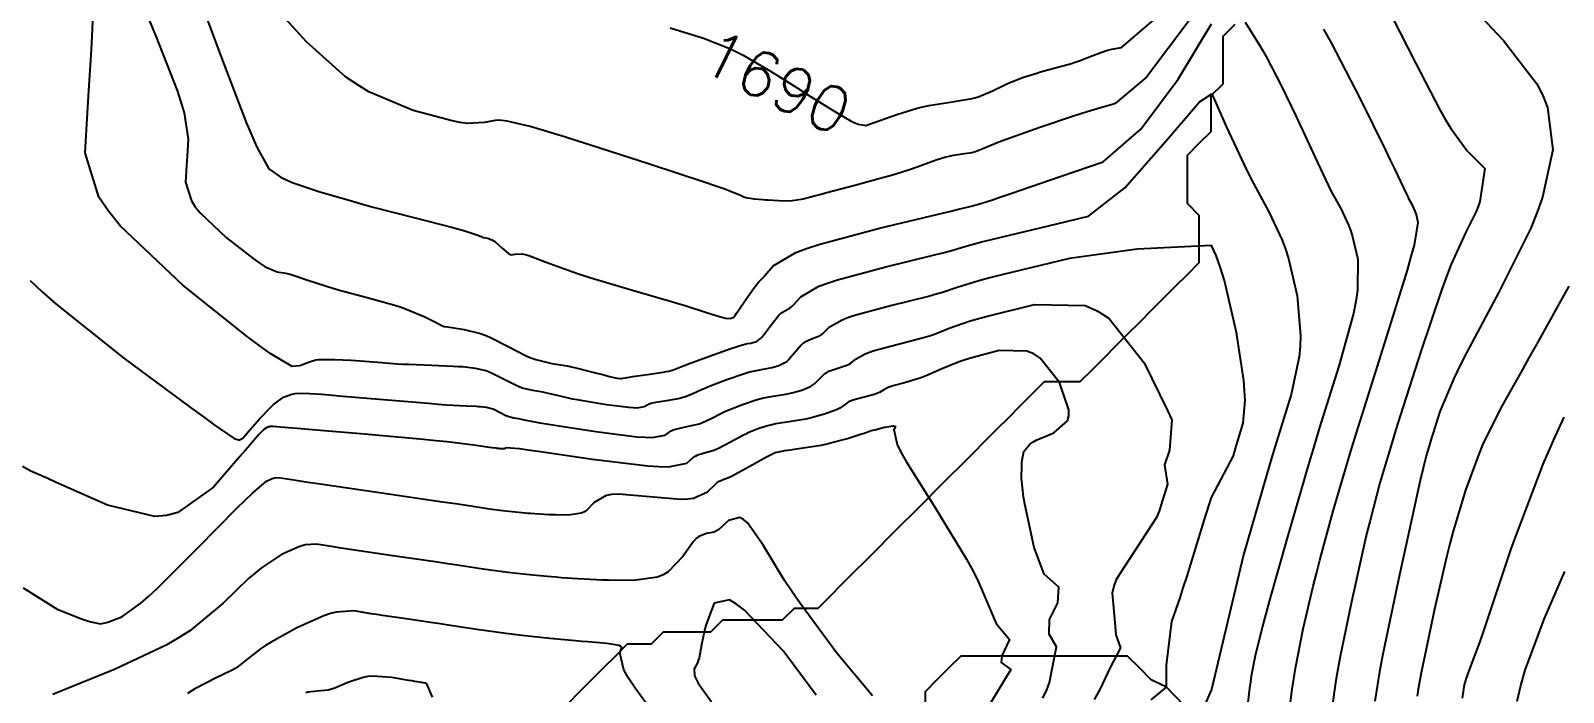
# Model space of a CAD drawing. Header units: metres. Extents: x 837475 to 838479, y 1189012 to 1191015.
# Drawn here: x 837900.9 to 838029.5, y 1190319 to 1190374.5 of the extents above; entities that cross this region are included whole.
import ezdxf

# ---------------------------------------------------------------- set-up
doc = ezdxf.new("R2010")
doc.units = ezdxf.units.M
doc.header["$LTSCALE"] = 0.3
for name, color, linetype in [('COTAS 10', 1, 'Continuous'), ('COTAS INT', 252, 'Continuous'), ('DRENAJE', 5, 'Continuous')]:
    doc.layers.add(name, color=color, linetype=linetype)
doc.styles.get("Standard").update_dxf_attribs({"font": 'simplex.shx'})

msp = doc.modelspace()

# ---------------------------------------------------------------- linework, layer by layer
at = {"layer": 'COTAS 10'}
for points, elevation in [([(837954.574, 1190374.742), (837957.364, 1190373.87), (837959.481, 1190373.039), (837960.087, 1190372.753), (837960.7, 1190372.442), (837962.983, 1190371.117), (837965.21, 1190369.705), (837965.788, 1190369.339), (837966.35, 1190368.985), (837968.24, 1190367.796), (837969.743, 1190366.924), (837970.061, 1190366.769), (837970.337, 1190366.651), (837970.832, 1190366.564), (837970.978, 1190366.537), (837971.598, 1190366.759), (837971.861, 1190366.853), (837972.163, 1190366.961), (837973.582, 1190367.467), (837975.291, 1190367.989), (837975.775, 1190368.108), (837976.265, 1190368.215), (837978.073, 1190368.508), (837979.738, 1190368.785), (837980.137, 1190368.882), (837980.509, 1190368.989), (837981.629, 1190369.449), (837982.602, 1190369.941), (837982.881, 1190370.067), (837983.164, 1190370.189), (837984.224, 1190370.593), (837985.325, 1190370.95), (837985.634, 1190371.043), (837985.946, 1190371.132), (837987.091, 1190371.43), (837988.248, 1190371.751), (837988.568, 1190371.855), (837988.888, 1190371.964), (837990.039, 1190372.414), (837991.106, 1190372.816), (837991.372, 1190372.895), (837991.625, 1190372.962), (837992.432, 1190373.088), (838000.35, 1190379.884)], 1690), ([(838015.137, 1190375.689), (838017.143, 1190371.741), (838019.167, 1190367.859), (838019.652, 1190367.016), (838020.104, 1190366.275), (838021.463, 1190364.436), (838022.927, 1190362.927), (838022.519, 1190360.172), (838022.374, 1190359.763), (838022.201, 1190359.331), (838021.339, 1190357.588), (838020.121, 1190354.905), (838019.723, 1190353.882), (838019.3, 1190352.737), (838017.555, 1190347.588), (838015.865, 1190342.284), (838015.477, 1190341.042), (838015.123, 1190339.897), (838014.134, 1190336.58), (838013.303, 1190333.417), (838013.048, 1190332.37), (838012.784, 1190331.248), (838011.74, 1190326.58), (838010.803, 1190322.011), (838010.605, 1190320.952), (838010.435, 1190319.983), (838010.042, 1190317.229)], 1690), ([(837900.855, 1190353.555), (837901.854, 1190352.595), (837903.028, 1190351.548), (837908.721, 1190347.033), (837914.293, 1190342.906), (837915.392, 1190342.103), (837916.297, 1190341.447), (837917.962, 1190340.304), (837918.321, 1190340.194), (837918.404, 1190340.19), (837918.479, 1190340.196), (837918.69, 1190340.313), (837919.011, 1190340.681), (837919.155, 1190340.846), (837919.324, 1190341.038), (837920.134, 1190341.958), (837921.025, 1190342.902), (837921.245, 1190343.109), (837921.453, 1190343.292), (837922.109, 1190343.755), (837922.725, 1190343.996), (837922.908, 1190344.039), (837923.097, 1190344.072), (837923.823, 1190344.104), (837925.31, 1190343.999), (837925.979, 1190343.946), (837926.758, 1190343.882), (837930.502, 1190343.562), (837934.283, 1190343.243), (837935.087, 1190343.18), (837935.785, 1190343.128), (837937.428, 1190343.029), (837938.275, 1190342.995), (837938.471, 1190342.983), (837938.651, 1190342.971), (837939.16, 1190342.917), (837939.578, 1190342.813), (837939.7, 1190342.769), (837939.825, 1190342.717), (837940.767, 1190342.233), (837940.891, 1190342.182), (837941.012, 1190342.138), (837941.428, 1190342.037), (837941.829, 1190341.971), (837941.941, 1190341.948), (837942.053, 1190341.924), (837942.462, 1190341.823), (837943.613, 1190341.609), (837944.193, 1190341.513), (837944.887, 1190341.402), (837948.336, 1190340.871), (837951.778, 1190340.441), (837952.466, 1190340.393), (837953.04, 1190340.377), (837954.157, 1190340.578), (837954.64, 1190340.929), (837954.814, 1190341.007), (837955.005, 1190341.077), (837955.839, 1190341.263), (837956.755, 1190341.459), (837956.997, 1190341.535), (837957.234, 1190341.62), (837958.05, 1190342.009), (837958.922, 1190342.459), (837959.194, 1190342.583), (837959.479, 1190342.707), (837960.621, 1190343.155), (837961.79, 1190343.537), (837962.093, 1190343.62), (837962.386, 1190343.693), (837963.371, 1190343.876), (837964.277, 1190344.021), (837964.522, 1190344.071), (837964.763, 1190344.125), (837965.612, 1190344.357), (837966.345, 1190344.66), (837966.514, 1190344.76), (837966.668, 1190344.867), (837967.102, 1190345.309), (837967.542, 1190345.741), (837967.7, 1190345.841), (837967.875, 1190345.933), (837968.637, 1190346.193), (837969.4, 1190346.436), (837969.576, 1190346.517), (837969.735, 1190346.604), (837970.181, 1190346.967), (837970.931, 1190347.402), (837971.282, 1190347.535), (837971.695, 1190347.673), (837973.705, 1190348.214), (837975.831, 1190348.769), (837976.316, 1190348.914), (837976.758, 1190349.057), (837977.981, 1190349.543), (837979.645, 1190350.131), (837980.364, 1190350.336), (837981.195, 1190350.561), (837985.131, 1190351.528), (837989.383, 1190351.439), (837990.414, 1190350.998), (837991.381, 1190350.376), (837994.345, 1190346.626), (837996.319, 1190342.637), (837996.662, 1190341.864), (837996.477, 1190339.313), (837996.052, 1190338.075), (837996.302, 1190336.459), (837995.778, 1190334.755), (837995.604, 1190334.187), (837995.385, 1190333.663), (837991.999, 1190328.476), (837991.814, 1190327.895), (837991.647, 1190327.332), (837991.876, 1190324.853), (837991.973, 1190323.837), (837992.36, 1190322.725), (837991.49, 1190321.08), (837990.624, 1190319.226), (837990.139, 1190318.401)], 1680), ([(837934.624, 1190318.595), (837934.134, 1190319.724), (837934.057, 1190319.76), (837934.028, 1190319.769), (837933.996, 1190319.778), (837933.852, 1190319.805), (837933.703, 1190319.827), (837933.668, 1190319.833), (837933.635, 1190319.837), (837933.535, 1190319.852), (837933.128, 1190319.918), (837932.901, 1190319.955), (837932.624, 1190320.001), (837931.211, 1190320.233), (837929.588, 1190320.344), (837929.178, 1190320.314), (837928.786, 1190320.256), (837927.513, 1190319.826), (837926.411, 1190319.344), (837926.127, 1190319.255), (837925.852, 1190319.184), (837924.935, 1190319.086), (837924.162, 1190319.007), (837923.978, 1190318.948)], 1670)]:
    msp.add_lwpolyline(points, dxfattribs=dict(at, elevation=elevation))
at = {"layer": 'COTAS INT'}
for points, elevation in [([(837909.595, 1190378.356), (837911.398, 1190374.051), (837913.173, 1190369.486), (837913.503, 1190368.492), (837913.762, 1190367.614), (837914.116, 1190365.415), (837914.018, 1190363.985), (837913.993, 1190363.592), (837913.97, 1190363.199), (837913.893, 1190361.79), (837914.378, 1190360.222), (837914.708, 1190359.729), (837915.123, 1190359.211), (837917.332, 1190357.128), (837919.663, 1190355.32), (837920.155, 1190354.975), (837920.581, 1190354.699), (837921.566, 1190354.264), (837922.287, 1190354.167), (837922.546, 1190354.104), (837922.831, 1190354.025), (837924.075, 1190353.607), (837925.712, 1190353.063), (837926.244, 1190352.903), (837926.811, 1190352.74), (837929.144, 1190352.12), (837931.443, 1190351.478), (837931.987, 1190351.301), (837932.492, 1190351.125), (837933.985, 1190350.491), (837934.982, 1190349.983), (837935.174, 1190349.886), (837935.331, 1190349.808), (837935.594, 1190349.684), (837935.869, 1190349.646), (837936.033, 1190349.622), (837936.235, 1190349.592), (837937.284, 1190349.437), (837938.636, 1190349.1), (837939.03, 1190348.956), (837939.433, 1190348.789), (837940.958, 1190348.005), (837942.481, 1190347.224), (837942.882, 1190347.059), (837943.275, 1190346.917), (837944.62, 1190346.591), (837945.916, 1190346.374), (837946.278, 1190346.302), (837946.641, 1190346.224), (837947.963, 1190345.897), (837949.103, 1190345.594), (837949.351, 1190345.532), (837949.57, 1190345.479), (837950.115, 1190345.364), (837950.407, 1190345.328), (837950.465, 1190345.324), (837950.514, 1190345.323), (837950.608, 1190345.34), (837950.943, 1190345.41), (837951.143, 1190345.443), (837951.389, 1190345.481), (837952.666, 1190345.666), (837953.97, 1190345.863), (837954.233, 1190345.909), (837954.454, 1190345.952), (837954.899, 1190346.073), (837955.456, 1190346.304), (837955.747, 1190346.415), (837956.099, 1190346.547), (837957.864, 1190347.196), (837959.658, 1190347.834), (837960.028, 1190347.959), (837960.342, 1190348.062), (837961.018, 1190348.248), (837961.327, 1190348.297), (837961.41, 1190348.314), (837961.493, 1190348.333), (837961.782, 1190348.412), (837962.138, 1190348.668), (837962.262, 1190348.799), (837962.398, 1190348.955), (837962.98, 1190349.734), (837963.571, 1190350.512), (837963.712, 1190350.667), (837963.843, 1190350.796), (837964.234, 1190351.043), (837964.634, 1190351.264), (837964.77, 1190351.376), (837964.917, 1190351.51), (837965.54, 1190352.178), (837967.055, 1190353.058), (837967.764, 1190353.326), (837968.598, 1190353.604), (837972.66, 1190354.699), (837976.648, 1190355.666), (837977.436, 1190355.864), (837978.088, 1190356.032), (837979.303, 1190356.389), (837980.68, 1190356.779), (837981.435, 1190356.968), (837982.352, 1190357.193), (837987.01, 1190358.297), (837989.682, 1190358.939), (837992.736, 1190361.316), (837996.148, 1190365.205), (837998.992, 1190368.524), (838000.015, 1190369.194)], 1684), ([(837914.879, 1190377.635), (837916.903, 1190372.227), (837918.987, 1190366.807), (837919.443, 1190365.711), (837919.847, 1190364.79), (837920.869, 1190362.924), (837921.927, 1190362.189), (837922.354, 1190361.982), (837922.838, 1190361.772), (837925.068, 1190361.001), (837927.894, 1190360.187), (837928.754, 1190359.951), (837929.647, 1190359.71), (837933.153, 1190358.802), (837936.217, 1190358.013), (837936.831, 1190357.847), (837937.343, 1190357.704), (837938.35, 1190357.379), (837938.697, 1190357.227), (837938.794, 1190357.193), (837938.892, 1190357.164), (837939.249, 1190357.088), (837939.653, 1190356.93), (837939.781, 1190356.848), (837939.915, 1190356.75), (837940.458, 1190356.259), (837940.985, 1190355.817), (837941.109, 1190355.751), (837941.225, 1190355.708), (837941.566, 1190355.755), (837942.134, 1190355.778), (837942.392, 1190355.719), (837942.695, 1190355.634), (837944.157, 1190355.091), (837946.301, 1190354.298), (837947.034, 1190354.054), (837947.828, 1190353.8), (837951.201, 1190352.794), (837954.49, 1190351.842), (837955.231, 1190351.621), (837955.899, 1190351.42), (837957.7, 1190350.847), (837958.797, 1190350.497), (837959.021, 1190350.436), (837959.211, 1190350.39), (837959.608, 1190350.352), (837959.776, 1190350.412), (837959.799, 1190350.42), (837959.841, 1190350.433), (837959.852, 1190350.435), (837959.854, 1190350.436), (837959.857, 1190350.436), (837959.867, 1190350.439), (837960.034, 1190350.672), (837960.136, 1190350.818), (837960.262, 1190350.999), (837960.919, 1190351.947), (837961.586, 1190352.897), (837961.718, 1190353.079), (837961.827, 1190353.227), (837962.033, 1190353.469), (837962.25, 1190353.678), (837962.367, 1190353.806), (837962.507, 1190353.964), (837963.219, 1190354.783), (837965.116, 1190355.886), (837966.005, 1190356.221), (837967.05, 1190356.57), (837972.137, 1190357.941), (837977.056, 1190359.114), (837977.996, 1190359.339), (837978.753, 1190359.52), (837979.964, 1190359.812), (837980.035, 1190359.832), (837980.123, 1190359.854), (837980.365, 1190359.911), (837981.623, 1190360.32), (837982.311, 1190360.553), (837983.145, 1190360.837), (837987.386, 1190362.299), (837990.899, 1190363.507), (837994.063, 1190366.248), (837997.191, 1190370.421), (838000, 1190375.072)], 1686), ([(838000, 1190377.872), (837994.537, 1190370.611), (837991.911, 1190368.388), (837991.684, 1190368.315), (837990.866, 1190368.088), (837989.559, 1190367.705), (837989.025, 1190367.533), (837988.417, 1190367.333), (837985.598, 1190366.374), (837982.85, 1190365.405), (837982.286, 1190365.198), (837981.808, 1190365.018), (837980.792, 1190364.591), (837980.248, 1190364.367), (837980.067, 1190364.316), (837979.873, 1190364.268), (837979.064, 1190364.134), (837978.185, 1190363.991), (837977.947, 1190363.939), (837977.712, 1190363.882), (837976.882, 1190363.628), (837976.057, 1190363.333), (837975.825, 1190363.251), (837975.592, 1190363.167), (837974.735, 1190362.86), (837973.494, 1190362.465), (837973.017, 1190362.327), (837972.483, 1190362.175), (837970.076, 1190361.523), (837967.715, 1190360.899), (837967.211, 1190360.765), (837966.771, 1190360.648), (837965.719, 1190360.368), (837965.025, 1190360.243), (837964.81, 1190360.224), (837964.585, 1190360.212), (837963.691, 1190360.226), (837962.795, 1190360.283), (837962.569, 1190360.298), (837962.353, 1190360.313), (837961.654, 1190360.365), (837961.079, 1190360.446), (837960.94, 1190360.479), (837960.811, 1190360.518), (837960.421, 1190360.696), (837959.055, 1190361.223), (837958.31, 1190361.481), (837957.406, 1190361.788), (837952.818, 1190363.3), (837947.863, 1190364.899), (837946.727, 1190365.26), (837945.694, 1190365.585), (837942.818, 1190366.465), (837940.884, 1190366.912), (837940.445, 1190366.964), (837940.048, 1190366.986), (837938.962, 1190366.804), (837937.552, 1190366.722), (837936.951, 1190366.807), (837936.258, 1190366.937), (837932.993, 1190367.796), (837929.269, 1190369.385), (837928.286, 1190369.977), (837927.325, 1190370.634), (837924.031, 1190373.555), (837921.428, 1190376.421)], 1688), ([(838021.618, 1190376.712), (838024.512, 1190373.676), (838027.295, 1190370.055), (838027.8, 1190369.059), (838028.19, 1190368.067), (838028.641, 1190364.512), (838027.766, 1190360.53), (838027.321, 1190359.269), (838026.787, 1190357.939), (838024.128, 1190352.563), (838021.402, 1190347.486), (838020.826, 1190346.344), (838020.327, 1190345.317), (838019.174, 1190342.563), (838018.603, 1190340.772), (838018.472, 1190340.352), (838018.353, 1190339.965), (838018.019, 1190338.845), (838017.519, 1190336.761), (838017.295, 1190335.767), (838017.034, 1190334.593), (838015.781, 1190328.845), (838014.552, 1190323.005), (838014.305, 1190321.773), (838014.1, 1190320.707), (838013.696, 1190318.246)], 1692), ([(837994.922, 1190318.371), (837996.227, 1190319.436), (837996.227, 1190321.274), (837996.68, 1190324.955), (837997.358, 1190326.915), (837997.632, 1190327.766), (837997.943, 1190328.751), (837999.377, 1190333.422), (838000, 1190335.354), (838001.834, 1190338.845), (838002.013, 1190339.453), (838002.178, 1190340.009), (838002.666, 1190341.589), (838002.823, 1190343.512), (838002.78, 1190344.284), (838002.7, 1190345.161), (838002.099, 1190349.192), (838001.092, 1190353.54), (838000.756, 1190354.616), (838000.396, 1190355.636), (838000, 1190356.481), (837993.77, 1190356.168), (837988.086, 1190355.383), (837982.52, 1190354.051), (837981.403, 1190353.77), (837980.472, 1190353.527), (837978.642, 1190352.966), (837977.423, 1190352.544), (837976.876, 1190352.389), (837976.239, 1190352.217), (837973.182, 1190351.457), (837970.147, 1190350.639), (837969.523, 1190350.43), (837968.993, 1190350.23), (837967.861, 1190349.572), (837967.326, 1190349.057), (837967.173, 1190348.947), (837967.017, 1190348.85), (837966.436, 1190348.618), (837965.859, 1190348.364), (837965.706, 1190348.254), (837965.556, 1190348.126), (837965.041, 1190347.522), (837964.533, 1190346.911), (837964.388, 1190346.78), (837964.242, 1190346.664), (837963.697, 1190346.384), (837963.128, 1190346.229), (837962.966, 1190346.193), (837962.802, 1190346.159), (837962.194, 1190346.062), (837961.364, 1190345.878), (837961.06, 1190345.79), (837960.724, 1190345.686), (837959.242, 1190345.175), (837957.789, 1190344.627), (837957.47, 1190344.499), (837957.189, 1190344.381), (837956.475, 1190344.041), (837955.844, 1190343.786), (837955.615, 1190343.722), (837955.362, 1190343.661), (837954.253, 1190343.465), (837953.197, 1190343.279), (837952.978, 1190343.225), (837952.791, 1190343.17), (837952.383, 1190342.959), (837951.777, 1190342.85), (837951.466, 1190342.859), (837951.092, 1190342.884), (837949.226, 1190343.118), (837947.228, 1190343.44), (837946.772, 1190343.522), (837946.358, 1190343.601), (837945.212, 1190343.86), (837944.347, 1190344.074), (837944.109, 1190344.125), (837943.872, 1190344.173), (837943.024, 1190344.314), (837942.144, 1190344.528), (837941.887, 1190344.621), (837941.624, 1190344.729), (837940.627, 1190345.24), (837939.629, 1190345.753), (837939.365, 1190345.862), (837939.107, 1190345.956), (837938.222, 1190346.177), (837937.143, 1190346.29), (837936.763, 1190346.317), (837936.348, 1190346.342), (837934.555, 1190346.414), (837932.629, 1190346.487), (837932.13, 1190346.513), (837931.646, 1190346.541), (837930.02, 1190346.659), (837928.54, 1190346.778), (837928.147, 1190346.806), (837927.762, 1190346.831), (837926.432, 1190346.905), (837925.311, 1190346.904), (837925.057, 1190346.883), (837924.828, 1190346.852), (837924.203, 1190346.665), (837923.71, 1190346.465), (837923.563, 1190346.426), (837923.412, 1190346.395), (837922.829, 1190346.34), (837921.049, 1190347.382), (837920.144, 1190348.042), (837919.059, 1190348.862), (837913.652, 1190353.165), (837908.397, 1190358.123), (837907.409, 1190359.356), (837906.623, 1190360.529), (837905.469, 1190364.259), (837905.652, 1190367.611), (837905.708, 1190368.545), (837905.767, 1190369.482), (837905.999, 1190372.884), (837906.121, 1190375.819)], 1682), ([(838002.81, 1190375.221), (838003.95, 1190373.433), (838004.279, 1190372.867), (838004.613, 1190372.27), (838005.866, 1190369.855), (838007.085, 1190367.346), (838007.397, 1190366.688), (838007.698, 1190366.048), (838008.696, 1190363.87), (838009.588, 1190361.951), (838009.823, 1190361.474), (838010.053, 1190361.02), (838010.841, 1190359.577), (838011.519, 1190358.142), (838011.68, 1190357.693), (838011.829, 1190357.221), (838012.27, 1190355.333), (838012.249, 1190352.721), (838012.106, 1190351.793), (838011.905, 1190350.777), (838010.684, 1190346.368), (838009.044, 1190341.138), (838008.578, 1190339.604), (838008.107, 1190338.033), (838006.366, 1190332.05), (838004.871, 1190326.728), (838004.556, 1190325.575), (838004.283, 1190324.56), (838003.657, 1190322.05), (838003.339, 1190320.365), (838003.261, 1190319.87), (838003.187, 1190319.363), (838002.957, 1190317.431)], 1686), ([(838006.387, 1190316.212), (838006.769, 1190319.259), (838006.905, 1190320.132), (838007.054, 1190321.016), (838007.698, 1190324.315), (838008.533, 1190327.904), (838008.802, 1190328.972), (838009.087, 1190330.073), (838010.25, 1190334.315), (838011.703, 1190339.238), (838012.171, 1190340.768), (838012.667, 1190342.37), (838014.693, 1190348.757), (838016.446, 1190354.409), (838016.77, 1190355.548), (838017.023, 1190356.501), (838017.356, 1190358.403), (838017.205, 1190359.049), (838017.154, 1190359.211), (838017.099, 1190359.364), (838016.867, 1190359.855), (838016.597, 1190360.349), (838016.519, 1190360.504), (838016.438, 1190360.668), (838016.133, 1190361.324), (838015.381, 1190362.901), (838015.02, 1190363.645), (838014.592, 1190364.522), (838012.491, 1190368.798), (838010.062, 1190373.495), (838009.427, 1190374.637)], 1688), ([(838000, 1190369.227), (838000.015, 1190369.194), (838001.258, 1190366.415), (838002.738, 1190363.235), (838003.128, 1190362.444), (838003.51, 1190361.692), (838004.816, 1190359.3), (838005.939, 1190356.919), (838006.206, 1190356.175), (838006.453, 1190355.393), (838007.184, 1190352.263), (838007.474, 1190348.941), (838007.443, 1190348.039), (838007.364, 1190347.144), (838006.675, 1190343.978), (838005.454, 1190340.022), (838005.039, 1190338.63), (838004.591, 1190337.108), (838002.696, 1190330.54), (838000, 1190319.227), (837999.466, 1190318.033)], 1684), ([(838029.99, 1190353.072), (838027.3, 1190348.238), (838026.669, 1190347.108), (838026.088, 1190346.069), (838024.398, 1190343.072), (838023.095, 1190340.519), (838022.757, 1190339.76), (838022.429, 1190338.978), (838021.326, 1190335.967), (838020.293, 1190332.512), (838020.01, 1190331.451), (838019.727, 1190330.344), (838018.712, 1190325.967), (838017.89, 1190322.096), (838017.728, 1190321.307), (838017.595, 1190320.642), (838017.351, 1190319.263), (838017.253, 1190318.674)], 1694), ([(837985.843, 1190318.524), (837986.182, 1190319.217), (837986.408, 1190319.837), (837986.994, 1190322.821), (837986.365, 1190323.886), (837986.415, 1190325.109), (837987.099, 1190326.521), (837987.174, 1190327.822), (837985.944, 1190328.917), (837985.122, 1190331.145), (837984.462, 1190334.131), (837984.334, 1190334.797), (837984.23, 1190335.394), (837984.053, 1190336.968), (837984.07, 1190337.992), (837984.089, 1190338.242), (837984.114, 1190338.476), (837984.255, 1190339.2), (837984.748, 1190339.82), (837984.995, 1190339.99), (837985.29, 1190340.159), (837986.756, 1190340.76), (837987.913, 1190341.769), (837988.013, 1190342.195), (837988.017, 1190342.684), (837987.239, 1190344.979), (837985.61, 1190347.04), (837985.079, 1190347.382), (837984.512, 1190347.624), (837982.175, 1190347.673), (837979.871, 1190347.071), (837979.324, 1190346.903), (837978.818, 1190346.734), (837977.32, 1190346.121), (837976.092, 1190345.569), (837975.756, 1190345.439), (837975.422, 1190345.32), (837974.228, 1190344.972), (837973.244, 1190344.707), (837973.041, 1190344.64), (837972.869, 1190344.575), (837972.502, 1190344.361), (837972.144, 1190344.151), (837971.978, 1190344.087), (837971.784, 1190344.022), (837970.838, 1190343.768), (837969.891, 1190343.501), (837969.695, 1190343.429), (837969.527, 1190343.356), (837969.162, 1190343.097), (837968.803, 1190342.823), (837968.64, 1190342.741), (837968.449, 1190342.657), (837967.527, 1190342.329), (837966.399, 1190342.022), (837966.078, 1190341.95), (837965.753, 1190341.883), (837964.547, 1190341.69), (837963.408, 1190341.509), (837963.125, 1190341.451), (837962.856, 1190341.389), (837961.999, 1190341.134), (837961.169, 1190340.787), (837960.917, 1190340.667), (837960.655, 1190340.536), (837959.626, 1190339.977), (837958.624, 1190339.454), (837958.378, 1190339.347), (837958.147, 1190339.256), (837957.425, 1190339.062), (837956.812, 1190338.875), (837956.649, 1190338.789), (837956.488, 1190338.688), (837955.932, 1190338.197), (837954.395, 1190337.891), (837953.616, 1190337.906), (837952.684, 1190337.964), (837948.043, 1190338.534), (837943.498, 1190339.204), (837942.626, 1190339.325), (837941.923, 1190339.418), (837940.779, 1190339.521), (837940.718, 1190339.457), (837940.697, 1190339.444), (837940.673, 1190339.435), (837940.573, 1190339.42), (837940.469, 1190339.421), (837940.443, 1190339.422), (837940.418, 1190339.423), (837940.341, 1190339.427), (837940.269, 1190339.432), (837940.249, 1190339.434), (837940.228, 1190339.435), (837940.151, 1190339.443), (837940.071, 1190339.451), (837940.049, 1190339.454), (837940.026, 1190339.457), (837939.944, 1190339.468), (837939.607, 1190339.518), (837939.202, 1190339.577), (837938.077, 1190339.742), (837935.833, 1190340.003), (837934.907, 1190340.097), (837933.848, 1190340.199), (837928.919, 1190340.644), (837924.213, 1190341.052), (837923.294, 1190341.131), (837922.542, 1190341.195), (837921.213, 1190341.303), (837920.983, 1190341.292), (837920.923, 1190341.282), (837920.865, 1190341.268), (837920.67, 1190341.192), (837920.461, 1190341.045), (837920.395, 1190340.987), (837920.325, 1190340.921), (837920.042, 1190340.622), (837919.272, 1190339.733), (837918.895, 1190339.295), (837918.447, 1190338.775), (837916.236, 1190336.207), (837913.243, 1190334.085), (837912.302, 1190333.845), (837911.311, 1190333.757), (837907.327, 1190334.698), (837903.726, 1190336.306), (837902.977, 1190336.639), (837902.335, 1190336.923), (837900.916, 1190337.542), (837900.195, 1190337.943)], 1678), ([(838029.582, 1190342.095), (838028.661, 1190340.113), (838027.797, 1190338.141), (838025.141, 1190331.109), (838023.222, 1190325.339), (838022.821, 1190324.163), (838022.478, 1190323.171), (838021.709, 1190321.109), (838021.363, 1190320.184), (838021.286, 1190319.908), (838021.217, 1190319.624), (838021.036, 1190318.524)], 1696), ([(837900.271, 1190327.779), (837903.117, 1190325.982), (837905.157, 1190325.17), (837905.581, 1190325.019), (837905.943, 1190324.901), (837906.74, 1190324.741), (837907.258, 1190324.862), (837907.444, 1190324.921), (837907.648, 1190324.991), (837908.54, 1190325.333), (837910.134, 1190326.47), (837910.781, 1190327.04), (837911.517, 1190327.722), (837914.917, 1190331.108), (837918.223, 1190334.466), (837918.899, 1190335.131), (837919.473, 1190335.681), (837920.681, 1190336.709), (837921.161, 1190336.924), (837921.275, 1190336.961), (837921.381, 1190336.989), (837921.697, 1190337.008), (837923.154, 1190336.791), (837923.98, 1190336.669), (837924.99, 1190336.521), (837930.16, 1190335.763), (837935.451, 1190334.987), (837936.536, 1190334.828), (837937.457, 1190334.693), (837939.408, 1190334.405), (837940.276, 1190334.284), (837940.514, 1190334.254), (837940.75, 1190334.225), (837941.592, 1190334.134), (837942.404, 1190334.059), (837942.621, 1190334.04), (837942.836, 1190334.023), (837943.584, 1190333.968), (837944.401, 1190333.928), (837944.659, 1190333.919), (837944.931, 1190333.911), (837946.028, 1190333.894), (837947.084, 1190334.05), (837947.33, 1190334.153), (837947.555, 1190334.28), (837948.202, 1190334.955), (837949.225, 1190335.54), (837949.688, 1190335.611), (837950.229, 1190335.643), (837952.831, 1190335.429), (837955.471, 1190335.202), (837956.036, 1190335.226), (837956.528, 1190335.286), (837957.706, 1190335.816), (837958.337, 1190336.447), (837958.484, 1190336.571), (837958.62, 1190336.673), (837959.012, 1190336.86), (837959.539, 1190337.054), (837959.76, 1190337.16), (837960.014, 1190337.289), (837961.202, 1190337.945), (837962.388, 1190338.614), (837962.64, 1190338.751), (837962.859, 1190338.867), (837963.377, 1190339.114), (837963.922, 1190339.24), (837964.157, 1190339.281), (837964.43, 1190339.325), (837965.724, 1190339.504), (837967.228, 1190339.745), (837967.633, 1190339.828), (837968.034, 1190339.918), (837969.442, 1190340.302), (837970.552, 1190340.653), (837970.766, 1190340.722), (837970.939, 1190340.779), (837971.223, 1190340.884), (837971.44, 1190340.954), (837971.571, 1190340.988), (837971.731, 1190341.029), (837972.566, 1190341.23), (837973.313, 1190341.35), (837973.418, 1190341.338), (837973.479, 1190341.308), (837973.332, 1190341.038), (837973.603, 1190339.787), (837973.927, 1190339.138), (837974.36, 1190338.357), (837976.821, 1190334.447), (837979.447, 1190330.172), (837979.983, 1190329.162), (837980.437, 1190328.227), (837981.924, 1190324.767), (837983.036, 1190323.44), (837982.395, 1190322.071), (837982.352, 1190321.515), (837983.164, 1190320.916), (837981.479, 1190318.157)], 1676), ([(837971.554, 1190318.695), (837968.56, 1190322.272), (837965.515, 1190326.426), (837964.812, 1190327.439), (837964.17, 1190328.392), (837962.358, 1190331.339), (837961.052, 1190333.212), (837960.729, 1190333.489), (837960.422, 1190333.661), (837959.456, 1190333.408), (837958.653, 1190332.672), (837958.449, 1190332.539), (837958.254, 1190332.437), (837957.619, 1190332.324), (837956.959, 1190332.081), (837956.749, 1190331.897), (837956.527, 1190331.662), (837955.624, 1190330.39), (837954.393, 1190329.104), (837953.963, 1190328.861), (837953.495, 1190328.666), (837951.484, 1190328.368), (837949.393, 1190328.401), (837948.875, 1190328.416), (837948.383, 1190328.432), (837946.827, 1190328.51), (837945.402, 1190328.614), (837944.994, 1190328.647), (837944.579, 1190328.682), (837943.032, 1190328.825), (837941.429, 1190328.999), (837940.979, 1190329.054), (837940.527, 1190329.111), (837938.873, 1190329.342), (837936.693, 1190329.665), (837935.909, 1190329.78), (837935.048, 1190329.907), (837931.285, 1190330.459), (837927.702, 1190330.987), (837926.954, 1190331.098), (837926.311, 1190331.194), (837924.868, 1190331.417), (837923.963, 1190331.36), (837923.658, 1190331.281), (837923.331, 1190331.174), (837921.953, 1190330.558), (837920.268, 1190329.447), (837919.747, 1190329.029), (837919.202, 1190328.563), (837917.035, 1190326.479), (837914.235, 1190324.171), (837913.29, 1190323.563), (837912.273, 1190322.969), (837907.987, 1190320.936), (837904.125, 1190319.369), (837903.374, 1190319.068), (837902.762, 1190318.825)], 1674), ([(838025.643, 1190318.255), (838025.962, 1190319.574), (838026.319, 1190320.854), (838027.922, 1190325.141), (838029.653, 1190329.124)], 1698), ([(837966.81, 1190318.762), (837964.053, 1190322.482), (837960.797, 1190325.884), (837960.12, 1190326.409), (837959.541, 1190326.753), (837958.265, 1190326.486), (837957.713, 1190325.071), (837957.591, 1190324.69), (837957.483, 1190324.314), (837957.202, 1190322.995), (837956.987, 1190321.903), (837956.92, 1190321.669), (837956.849, 1190321.466), (837956.567, 1190320.979), (837956.608, 1190320.378), (837956.74, 1190320.103), (837956.925, 1190319.779), (837958.033, 1190318.216)], 1674), ([(837954.671, 1190315.167), (837951.616, 1190319.35), (837951.08, 1190320.194), (837950.678, 1190320.901), (837950.348, 1190322.316), (837950.513, 1190322.757), (837950.424, 1190322.849), (837950.276, 1190322.928), (837949.254, 1190323.105), (837947.667, 1190323.225), (837947.162, 1190323.267), (837946.63, 1190323.314), (837944.472, 1190323.517), (837942.107, 1190323.773), (837941.444, 1190323.854), (837940.777, 1190323.938), (837938.337, 1190324.279), (837935.929, 1190324.637), (837935.282, 1190324.733), (837934.644, 1190324.827), (837932.41, 1190325.156), (837930.415, 1190325.452), (837929.927, 1190325.527), (837929.467, 1190325.597), (837928.04, 1190325.825), (837926.544, 1190325.732), (837926.041, 1190325.601), (837925.5, 1190325.424), (837923.225, 1190324.406), (837921.064, 1190323.214), (837920.594, 1190322.927), (837920.181, 1190322.66), (837919.153, 1190321.851), (837918.336, 1190321.185), (837918.056, 1190321.007), (837917.752, 1190320.832), (837916.46, 1190320.224), (837914.676, 1190319.285), (837914.062, 1190318.903)], 1672)]:
    msp.add_lwpolyline(points, dxfattribs=dict(at, elevation=elevation))
at = {"layer": 'DRENAJE'}
for points in [[(838001.946, 1190375.026, 1685.992), (838000.946, 1190374.026, 1685.762), (838000.946, 1190373.027, 1685.441), (838000.946, 1190372.027, 1685.1), (838000.946, 1190371.027, 1684.771), (838000.946, 1190370.028, 1684.49), (837999.947, 1190369.028, 1684.143), (837999.947, 1190368.028, 1684.032), (837999.947, 1190367.029, 1684.004), (837999.947, 1190366.029, 1684), (837998.947, 1190365.029, 1683.985), (837997.947, 1190364.03, 1683.817), (837997.947, 1190363.03, 1683.576), (837997.947, 1190362.03, 1683.33), (837997.947, 1190361.031, 1683.102), (837997.947, 1190360.031, 1682.92), (837998.947, 1190359.031, 1682.64), (837998.947, 1190358.032, 1682.439), (837998.947, 1190357.032, 1682.221), (837998.947, 1190356.032, 1682.037), (837998.947, 1190355.033, 1681.985), (837997.947, 1190354.033, 1681.791), (837996.948, 1190353.033, 1681.406), (837995.948, 1190352.034, 1681.018), (837994.948, 1190351.034, 1680.684), (837993.949, 1190350.034, 1680.377), (837992.949, 1190349.035, 1680.074), (837991.949, 1190348.035, 1679.694), (837990.95, 1190347.035, 1679.269), (837989.95, 1190346.036, 1678.853), (837988.95, 1190345.036, 1678.463), (837987.951, 1190345.036, 1678.219), (837986.951, 1190345.036, 1678.05), (837985.951, 1190345.036, 1678.005), (837984.952, 1190344.036, 1678.002), (837983.952, 1190343.037, 1678), (837982.952, 1190342.037, 1677.998), (837981.953, 1190341.037, 1677.884), (837980.953, 1190340.038, 1677.542), (837979.953, 1190339.038, 1677.191), (837978.954, 1190338.038, 1676.9), (837977.954, 1190337.039, 1676.573), (837976.954, 1190336.039, 1676.236), (837975.955, 1190335.04, 1675.949), (837974.955, 1190334.04, 1675.742), (837973.956, 1190333.04, 1675.544), (837972.956, 1190332.041, 1675.344), (837971.956, 1190331.041, 1675.145), (837970.957, 1190330.041, 1674.945), (837969.957, 1190329.042, 1674.746), (837968.957, 1190328.042, 1674.546), (837967.958, 1190327.042, 1674.345), (837966.958, 1190326.043, 1674.141), (837965.958, 1190326.043, 1674.043), (837964.959, 1190326.043, 1674.011), (837963.959, 1190325.043, 1674.009), (837962.959, 1190325.043, 1674.007), (837961.96, 1190325.043, 1674.005), (837960.96, 1190325.043, 1674.003), (837959.96, 1190325.043, 1674.002), (837958.961, 1190325.043, 1674), (837957.961, 1190324.043, 1673.982), (837956.961, 1190324.043, 1673.866), (837955.962, 1190324.043, 1673.626), (837954.962, 1190324.043, 1673.374), (837953.962, 1190324.043, 1673.125), (837952.963, 1190323.044, 1672.757), (837951.963, 1190323.044, 1672.467), (837950.963, 1190323.044, 1672.227), (837949.964, 1190322.044, 1672.019), (837948.964, 1190321.044, 1671.949), (837947.964, 1190320.045, 1671.767), (837946.965, 1190319.045, 1671.563), (837945.965, 1190318.045, 1671.362)], [(837999.225, 1190316.34, 1684), (837996.227, 1190319.436, 1682), (837994.948, 1190320.045, 1681.668), (837993.949, 1190321.044, 1681.061), (837992.949, 1190322.044, 1680.433), (837991.949, 1190322.044, 1680.045), (837990.95, 1190322.044, 1679.695), (837989.95, 1190322.044, 1679.299), (837988.95, 1190322.044, 1678.893), (837987.951, 1190322.044, 1678.489), (837986.951, 1190322.044, 1678.039), (837985.951, 1190322.044, 1677.506), (837984.952, 1190322.044, 1676.962), (837983.952, 1190322.044, 1676.451), (837982.952, 1190322.044, 1676.052), (837981.953, 1190322.044, 1675.846), (837980.953, 1190322.044, 1675.568), (837979.953, 1190322.044, 1675.278), (837978.954, 1190322.044, 1675.029), (837977.954, 1190321.044, 1674.714), (837976.954, 1190320.045, 1674.454), (837975.955, 1190319.045, 1674.226), (837975.955, 1190318.045, 1674.089)]]:
    msp.add_polyline3d(points, dxfattribs=at)

# ---------------------------------------------------------------- texts
at = {"layer": 'COTAS 10', "insert": (837956.82, 1190371.365, 1690), "char_height": 3.8, "attachment_point": 7, "rotation": 333.718}
msp.add_mtext('1690', dxfattribs=at)

doc.saveas('drawing.dxf')
